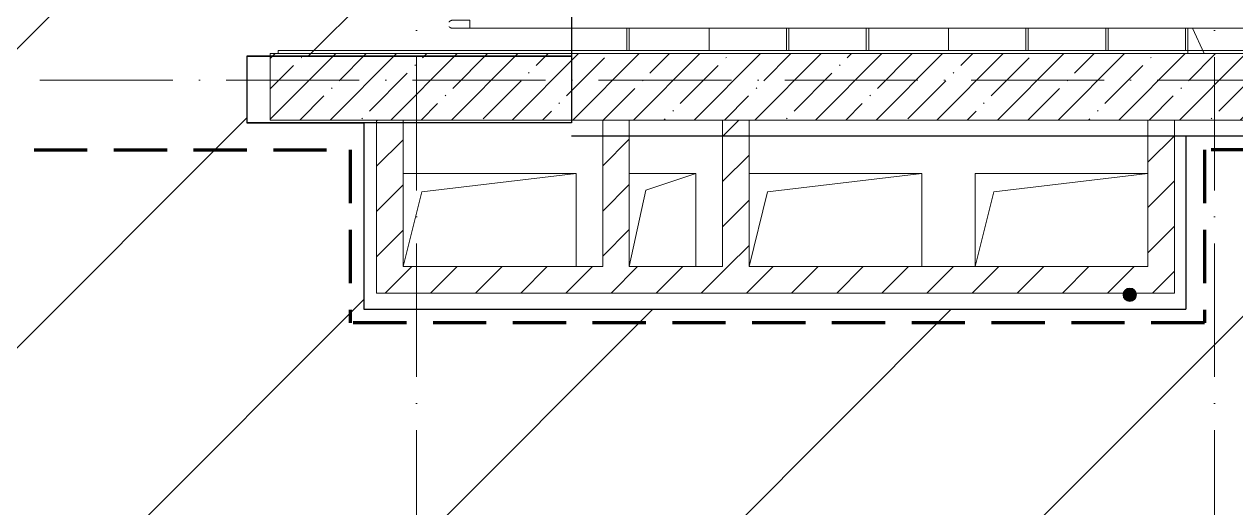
# Model space of a CAD drawing. Header units: millimetres. Extents: x -17017 to 628417, y -109036 to 199237.
# Drawn here: x 7855 to 12410, y -62021 to -60205 of the extents above; entities that cross this region are included whole.
import ezdxf

# ---------------------------------------------------------------- set-up
doc = ezdxf.new("R2010")
doc.units = ezdxf.units.MM
doc.linetypes.add('50_200_ШТРИХ_1Т_ш5_п1_п1_', pattern=[700, 500, -100, 0, -100])
doc.linetypes.add('Штриховая _2 мм - 1 мм_', pattern=[300, 200, -100])
for name, color, linetype, lineweight in [('0-1', 7, 'Continuous', 5), ('0-2', 7, 'Continuous', 9), ('Контуры', 7, 'Continuous', 9), ('Линии подступенков', 7, 'Continuous', 9), ('Линии свеса', 7, 'Continuous', 9), ('Марки вырезов', 7, 'Continuous', 9), ('Марки стен', 7, 'Continuous', 9), ('Обобщенные модели', 7, 'Continuous', 9), ('Ограждение', 7, 'Continuous', 9), ('Оси-2', 7, '50_200_ШТРИХ_1Т_ш5_п1_п1_', 9), ('Стены', 7, 'Continuous', 9), ('Стены-1', 7, 'Continuous', 13), ('стяжа', 7, 'Continuous', 30), ('Штриховка разреза-1', 7, 'Continuous', 9)]:
    doc.layers.add(name, color=color, linetype=linetype, lineweight=lineweight)
doc.layers.add('СТ-1_1', color=7, linetype='Штриховая _2 мм - 1 мм_', lineweight=90, true_color=0x888888)
doc.layers.get('0-2').off()
pattern_1 = [(45, (0, 0), (-84.8528, 84.8528), [])]

# ---------------------------------------------------------------- blocks, each defined once
blk = doc.blocks.new('ось2эт')
at = {"layer": 'Оси-2'}
for p, q in [((9329.9, -108435.9), (9329.9, -54635.1)), ((12329.9, -108435.9), (12329.9, -54635.1)), ((-12388.8, -60415.3), (18329.9, -60415.3))]:
    blk.add_line(p, q, dxfattribs=at)
blk = doc.blocks.new('AR_Отверстие прямоугольное _в плите_ - AR_Отверстие прямоугольное _в плите_-30552566-АИ2_02_План отделки стен 2-го этажа _Часть 2_')
at = {"layer": 'Обобщенные модели'}
for p, q in [((325, 175), (-325, 175)), ((-255, 105), (325, 175)), ((325, -175), (325, 175)), ((-325, -175), (-255, 105))]:
    blk.add_line(p, q, dxfattribs=at)
blk = doc.blocks.new('AR_Отверстие прямоугольное _в плите_ - AR_Отверстие прямоугольное _в плите_-V219-АИ2_02_План отделки стен 2-го этажа _Часть 2_')
at = {"layer": 'Обобщенные модели'}
for p, q in [((325, 175), (-325, 175)), ((-325, 175), (-325, -175)), ((-255, 105), (325, 175)), ((-325, -175), (-255, 105))]:
    blk.add_line(p, q, dxfattribs=at)
blk = doc.blocks.new('AR_Отверстие прямоугольное _в плите_ - AR_Отверстие прямоугольное _в плите_-30459243-АИ2_02_План отделки стен 2-го этажа _Часть 2_')
at = {"layer": 'Обобщенные модели'}
for p, q in [((125, 175), (-125, 175)), ((-62.5, 112.5), (125, 175)), ((125, -175), (125, 175)), ((-125, -175), (-62.5, 112.5))]:
    blk.add_line(p, q, dxfattribs=at)
blk = doc.blocks.new('О_Общий_Элемент поручня_Площадочный_Двухуровневый_С подрезкой_ГОСТ 8732-78 - О_Общий_Элемент поручня_Площадочный_Двухуровневый_С подрезкой_ГОСТ 8732-78-V253-АИ2_02_План отделки стен 2-го этажа _Часть 2_')
at = {"layer": 'Ограждение'}
for p, q in [((20, 40), (0, 40)), ((0, 10), (20, 10))]:
    blk.add_line(p, q, dxfattribs=at)
at = {"layer": 'Ограждение', "flags": 128}
for points in [[(20, 40), (21.8, 40), (23.6, 40), (25.4, 40), (27.2, 40), (28.9, 40), (30.7, 40), (32.4, 40), (34.2, 40), (35.9, 40), (37.5, 40), (39.2, 40), (40.8, 40), (42.4, 40), (43.9, 40), (45.4, 40), (46.9, 40), (48.3, 40), (49.7, 40), (51, 40), (52.3, 40), (53.5, 40), (54.7, 40), (55.8, 40), (56.9, 40), (57.9, 40), (58.8, 40), (59.7, 40), (60.5, 40), (61.3, 40), (61.9, 40), (62.6, 40), (63.1, 40), (63.6, 40), (64, 40), (64.3, 40), (64.6, 40), (64.8, 40), (64.9, 40), (65, 40), (65, 40)], [(65, 40), (65, 40), (64.9, 40), (64.7, 40), (64.4, 40), (64.1, 40), (63.7, 40), (63.2, 40), (62.7, 40), (62.1, 40), (61.4, 40), (60.7, 40), (59.9, 40), (59.1, 40), (58.1, 40), (57.1, 40), (56.1, 40), (55, 40), (53.8, 40), (52.6, 40), (51.4, 40), (50, 40), (48.7, 40), (47.3, 40), (45.8, 40), (44.3, 40), (42.8, 40), (41.2, 40), (39.6, 40), (38, 40), (36.3, 40), (34.6, 40), (32.9, 40), (31.2, 40), (29.4, 40), (27.6, 40), (25.9, 40), (24.1, 40), (22.3, 40), (20.5, 40), (20, 40)], [(20, 10), (21.8, 10), (23.6, 10), (25.4, 10), (27.2, 10), (28.9, 10), (30.7, 10), (32.4, 10), (34.2, 10), (35.9, 10), (37.5, 10), (39.2, 10), (40.8, 10), (42.4, 10), (43.9, 10), (45.4, 10), (46.9, 10), (48.3, 10), (49.7, 10), (51, 10), (52.3, 10), (53.5, 10), (54.7, 10), (55.8, 10), (56.9, 10), (57.9, 10), (58.8, 10), (59.7, 10), (60.5, 10), (61.3, 10), (61.9, 10), (62.6, 10), (63.1, 10), (63.6, 10), (64, 10), (64.3, 10), (64.6, 10), (64.8, 10), (64.9, 10), (65, 10), (65, 10)], [(24.1, 10), (22.3, 10), (20.5, 10)], [(65, 10), (65, 10), (64.9, 10), (64.7, 10), (64.4, 10), (64.1, 10), (63.7, 10), (63.2, 10), (62.7, 10), (62.1, 10), (61.4, 10), (60.7, 10), (59.9, 10), (59.1, 10), (58.1, 10), (57.1, 10), (56.1, 10), (55, 10), (53.8, 10), (52.6, 10), (51.4, 10), (50, 10), (48.7, 10), (47.3, 10), (45.8, 10), (44.3, 10), (42.8, 10), (41.2, 10), (39.6, 10), (38, 10), (36.3, 10), (34.6, 10), (32.9, 10), (31.2, 10), (29.4, 10), (27.6, 10), (25.9, 10), (24.6, 10)], [(65, 40), (65.6, 40), (66.2, 40), (66.8, 39.9), (67.4, 39.8), (68, 39.7), (68.6, 39.6), (69.1, 39.4), (69.7, 39.2), (70.3, 39), (70.8, 38.8), (71.4, 38.6), (71.9, 38.3), (72.5, 38), (73, 37.7), (73.5, 37.4), (74, 37), (74.4, 36.7), (74.9, 36.3)], [(77.4, 16.5), (77, 16), (76.7, 15.6), (76.3, 15.1), (75.9, 14.7), (75.5, 14.2), (75, 13.8), (74.6, 13.4), (74.1, 13.1), (73.6, 12.7), (73.1, 12.4), (72.6, 12.1), (72.1, 11.8), (71.5, 11.5), (71, 11.2), (70.4, 11), (69.9, 10.8), (69.3, 10.6), (68.7, 10.5), (68.1, 10.3), (67.5, 10.2), (67, 10.1), (66.4, 10.1), (65.8, 10), (65.2, 10), (65, 10)], [(76.2, 35), (76.6, 34.6), (76.9, 34.1), (77.3, 33.6)]]:
    blk.add_lwpolyline(points, dxfattribs=at)
blk = doc.blocks.new('О_Элемент поручня_Пристенный_Труба_ГОСТ 8732-78 - О_Элемент поручня_Пристенный_Труба_ГОСТ 8732-78-V254-АИ2_02_План отделки стен 2-го этажа _Часть 2_')
at = {"layer": 'Ограждение'}
for p, q in [((-4500, 0), (300, 0)), ((300, 0), (300, -30))]:
    blk.add_line(p, q, dxfattribs=at)
blk = doc.blocks.new('0125-Р-ОО-Ш2-АР-о_23_10_2024_rvt-1-АИ2_02_План отделки стен 2-го этажа _Часть 2_')
at = {"layer": 'Штриховка разреза-1'}
h = blk.add_hatch(dxfattribs=at)
h.set_pattern_fill('FP_1', color=256, style=0, pattern_type=2)
h.set_pattern_definition([(45, (0, 0), (-114.04925, 114.04925), []), (45, (114.05, 0), (-114.04925, 114.04925), [201.612, -40.322, 3.353, -36.97])])
h.paths.add_polyline_path([(25400, 45650), (25400, 45900), (18850, 45900), (18850, 45650), (23915, 45650)], flags=0)
h.paths.add_polyline_path([(17250, 45650), (17250, 45900), (16950, 45900), (16950, 45650)], flags=0)
h = blk.add_hatch(dxfattribs=at)
h.set_pattern_fill('FP_3', color=256, style=0, pattern_type=2)
h.set_pattern_definition(pattern_1)
h.paths.add_polyline_path([(19350, 45000), (19350, 45650), (19250, 45650), (19250, 45000)], flags=0)
h = blk.add_hatch(dxfattribs=at)
h.set_pattern_fill('FP_3', color=256, style=0, pattern_type=2)
h.set_pattern_definition(pattern_1)
h.paths.add_polyline_path([(20100, 45100), (20200, 45100), (20200, 45650), (20100, 45650)], flags=0)
h = blk.add_hatch(dxfattribs=at)
h.set_pattern_fill('FP_3', color=256, style=0, pattern_type=2)
h.set_pattern_definition(pattern_1)
h.paths.add_polyline_path([(20650, 45100), (20650, 45650), (20550, 45650), (20550, 45100)], flags=0)
h = blk.add_hatch(dxfattribs=at)
h.set_pattern_fill('FP_3', color=256, style=0, pattern_type=2)
h.set_pattern_definition(pattern_1)
h.paths.add_polyline_path([(22250, 45000), (22250, 45650), (22150, 45650), (22150, 45000)], flags=0)
h = blk.add_hatch(dxfattribs=at)
h.set_pattern_fill('FP_3', color=256, style=0, pattern_type=2)
h.set_pattern_definition(pattern_1)
h.paths.add_polyline_path([(22150, 45000), (22150, 45100), (19350, 45100), (19350, 45000), (20187, 45000)], flags=0)
at = {"layer": 'Контуры'}
for p, q in [((20200, 45995), (20200, 45912)), ((22300, 45900), (22361.4, 45900))]:
    blk.add_line(p, q, dxfattribs=at)
at = {"layer": 'Линии подступенков'}
for p, q in [((20200, 45995), (20200, 45912)), ((20500, 45995), (20500, 45912)), ((20800, 45995), (20800, 45912)), ((21100, 45995), (21100, 45912)), ((21400, 45995), (21400, 45912)), ((21700, 45995), (21700, 45912)), ((22000, 45995), (22000, 45912)), ((22300, 45995), (22300, 45900))]:
    blk.add_line(p, q, dxfattribs=at)
at = {"layer": 'Линии свеса'}
for p, q in [((20500, 45995), (20500, 45912)), ((20800, 45995), (20800, 45912)), ((21100, 45995), (21100, 45912)), ((21400, 45995), (21400, 45912)), ((21700, 45995), (21700, 45912)), ((22000, 45995), (22000, 45912)), ((22300, 45995), (22300, 45900))]:
    blk.add_line(p, q, dxfattribs=at)
at = {"layer": 'Марки вырезов'}
blk.add_line((22361.4, 45900), (22317.1, 45995), dxfattribs=at)
at = {"layer": 'Стены-1'}
for p, q in [((25400, 45900), (18850, 45900)), ((18850, 45900), (18850, 45650)), ((18850, 45650), (25400, 45650)), ((19350, 45650), (19250, 45650)), ((19250, 45650), (19250, 45000)), ((19350, 45100), (19350, 45650)), ((20200, 45650), (20100, 45650)), ((20100, 45650), (20100, 45100)), ((20200, 45100), (20200, 45650)), ((20650, 45650), (20550, 45650)), ((20550, 45650), (20550, 45100)), ((20650, 45100), (20650, 45650)), ((22250, 45650), (22150, 45650)), ((22150, 45650), (22150, 45100)), ((22250, 45000), (22250, 45650)), ((20100, 45100), (19350, 45100)), ((20550, 45100), (20200, 45100)), ((22150, 45100), (20650, 45100)), ((19250, 45000), (19350, 45000)), ((19350, 45000), (22150, 45000)), ((22150, 45000), (22250, 45000))]:
    blk.add_line(p, q, dxfattribs=at)
at = {"layer": '0-2', "rotation": 180}
for name, p in [('О_Общий_Элемент поручня_Площадочный_Двухуровневый_С подрезкой_ГОСТ 8732-78 - О_Общий_Элемент поручня_Площадочный_Двухуровневый_С подрезкой_ГОСТ 8732-78-V253-АИ2_02_План отделки стен 2-го этажа _Часть 2_', (19600, 46035)), ('О_Элемент поручня_Пристенный_Труба_ГОСТ 8732-78 - О_Элемент поручня_Пристенный_Труба_ГОСТ 8732-78-V254-АИ2_02_План отделки стен 2-го этажа _Часть 2_', (19900, 45995))]:
    blk.add_blockref(name, p, dxfattribs=at)
at = {"layer": '0-2'}
for name, p in [('AR_Отверстие прямоугольное _в плите_ - AR_Отверстие прямоугольное _в плите_-30552566-АИ2_02_План отделки стен 2-го этажа _Часть 2_', (19675, 45275)), ('AR_Отверстие прямоугольное _в плите_ - AR_Отверстие прямоугольное _в плите_-30459243-АИ2_02_План отделки стен 2-го этажа _Часть 2_', (20325, 45275)), ('AR_Отверстие прямоугольное _в плите_ - AR_Отверстие прямоугольное _в плите_-30552566-АИ2_02_План отделки стен 2-го этажа _Часть 2_', (20975, 45275)), ('AR_Отверстие прямоугольное _в плите_ - AR_Отверстие прямоугольное _в плите_-V219-АИ2_02_План отделки стен 2-го этажа _Часть 2_', (21825, 45275))]:
    blk.add_blockref(name, p, dxfattribs=at)
blk = doc.blocks.new('2ч2эт')
at = {"layer": 'Марки стен'}
h = blk.add_hatch(color=256, dxfattribs=at)
edge = h.paths.add_edge_path(flags=0)
edge.add_arc((12011.4, -61221.3), 25, 0, 360)
blk.add_circle((12011.4, -61221.3), 25, dxfattribs=at)
at = {"layer": 'СТ-1_1'}
for p, q in [((7291.9, -60677.3), (9079.9, -60677.3)), ((9079.9, -60677.3), (9079.9, -61327.3)), ((12291.9, -60677.3), (12291.9, -61327.3)), ((15217.9, -60677.3), (12291.9, -60677.3)), ((12291.9, -61327.3), (9079.9, -61327.3))]:
    blk.add_line(p, q, dxfattribs=at)
at = {"layer": 'Стены'}
for p, q in [((10120.9, -60303.3), (10120.9, -60220.3)), ((10129.9, -60220.3), (10129.9, -60303.3)), ((10720.9, -60303.3), (10720.9, -60220.3)), ((10729.9, -60220.3), (10729.9, -60303.3)), ((11020.9, -60303.3), (11020.9, -60220.3)), ((11029.9, -60220.3), (11029.9, -60303.3)), ((11620.9, -60303.3), (11620.9, -60220.3)), ((11629.9, -60220.3), (11629.9, -60303.3)), ((11920.9, -60303.3), (11920.9, -60220.3)), ((11929.9, -60220.3), (11929.9, -60303.3)), ((12220.9, -60303.3), (12220.9, -60220.3)), ((12229.9, -60220.3), (12229.9, -60303.3))]:
    blk.add_line(p, q, dxfattribs=at)
at = {"layer": 'Стены-1'}
for p, q in [((15567.9, -60303.3), (8809.9, -60303.3)), ((8809.9, -60303.3), (8809.9, -60315.3)), ((8809.9, -60315.3), (15329.9, -60315.3))]:
    blk.add_line(p, q, dxfattribs=at)
at = {"layer": 'стяжа'}
for points in [[(6812, -57175.3), (6812, -56925.3), (9912, -56925.3), (9912, -60325.3), (8692, -60325.3)], [(8692, -60325.3), (9912, -60325.3), (9912, -60575.3), (8692, -60575.3)], [(8692, -60325.3), (8692, -60575.3)], [(8692, -60575.3), (9122, -60575.3)], [(8692, -60575.3), (9132, -60575.3), (9132, -61275.3), (12222, -61275.3)], [(7012, -71285.3), (7012, -71695.3), (15592, -71695.3), (15592, -66215.3), (15192, -66215.3), (15192, -65695.3), (15592, -65695.3), (15592, -60875.3), (15362, -60875.3), (15362, -60625.3), (9912, -60625.3)], [(15362, -60625.3), (12222, -60625.3), (12222, -61275.3)]]:
    blk.add_lwpolyline(points, dxfattribs=at)
at = {"layer": '0-1'}
blk.add_blockref('0125-Р-ОО-Ш2-АР-о_23_10_2024_rvt-1-АИ2_02_План отделки стен 2-го этажа _Часть 2_', (-10070.1, -106215.3), dxfattribs=at)

msp = doc.modelspace()

# ---------------------------------------------------------------- hatches: boundary and pattern name
at = {"layer": 'стяжа'}
h = msp.add_hatch(dxfattribs=at)
h.set_pattern_fill('ANSI31', color=5, scale=250)
h.set_pattern_definition([(45, (4472.5, -59163.1), (-561.266, 561.266), [])])
h.paths.add_polyline_path([(13742, -89400.5), (12812, -89400.5), (6162, -89400.5), (6162, -89950.4), (12812, -89960.5), (12812, -94460.5), (13012, -94460.5), (13012, -94955.3), (15112, -94955.3), (15112, -94443.1), (15322, -94443.1), (15322, -94230.5), (15762, -94230.5), (15762, -90460.5), (15322, -90460.5), (15322, -89960.5), (13742, -89960.5)])
h.paths.add_polyline_path([(15592, -66215.3), (15192, -66215.3), (15192, -65695.3), (15592, -65695.3), (15592, -63285.3), (15464.5, -63285.3), (15464.5, -62800.4), (15592, -62800.4), (15592, -60875.3), (15362, -60875.3), (15362, -60625.3), (12222, -60625.3), (12222, -61275.3), (9132, -61275.3), (9132, -60575.3), (8692, -60575.3), (8692, -60325.3), (9912, -60325.3), (9912, -58904.6), (9862, -58904.6), (9862, -58299.1), (9912, -58299.1), (9912, -56925.3), (6812, -56925.3), (6812, -57175.3), (6312, -57175.3), (6062, -57175.3), (6062, -56925.3), (2562, -56925.3), (2562, -57345.3), (2042, -57345.3), (2042, -56925.3), (-2138, -56925.3), (-2138, -58005.3), (-2388, -58005.3), (-2388, -57961), (-2788, -57961), (-2788, -56925.3), (-9668, -56925.3), (-9668, -57165.3), (-9778, -57165.3), (-9778, -57376.1), (-9888, -57376.1), (-9888, -60155.3), (-9638, -60155.3), (-9638, -60655.3), (-9888, -60655.3), (-9888, -62707.2), (-9738, -62707.2), (-9738, -63240.1), (-9888, -63240.1), (-9888, -65675.3), (-9598, -65675.3), (-9598, -65925.3), (-2888, -65925.3), (-2888, -63325.3), (-2388, -63325.3), (-2388, -61148.8), (-2758, -61148.8), (-2758, -59948.8), (-2388, -59948.8), (-2388, -59705.3), (-2138, -59705.3), (-2138, -72625.3), (-2388, -72625.3), (-2388, -72225.3), (-2788, -72225.3), (-2788, -70635.3), (-2388, -70635.3), (-2388, -69135.3), (-2788, -69135.3), (-2928.7, -69135.3), (-2928.7, -66175.1), (-9833, -66175.1), (-9833, -66315.1), (-9973, -66315.1), (-9973, -68675.1), (-9723, -68675.1), (-9723, -69175.1), (-9833, -69175.1), (-9833, -69315.1), (-9973, -69315.1), (-9973, -71540.3), (-9833, -71540.3), (-9833, -71675.1), (-9723, -71675.1), (-9723, -72175.1), (-9973, -72175.1), (-9973, -77655.1), (-9723, -77655.1), (-9723, -78155.1), (-9738, -78155.1), (-9738, -78390.1), (-9973, -78390.1), (-9973, -80457.8), (-9755.8, -80457.8), (-9755.8, -80675.1), (-9723, -80675.1), (-9723, -81175.1), (-9787.7, -81175.1), (-9787.7, -81360.3), (-9973, -81360.3), (-9973, -86532.6), (-9750.6, -86532.6), (-9750.6, -86755.1), (-9723, -86755.1), (-9723, -87255.1), (-9838.3, -87255.1), (-9838.3, -87389.8), (-9973, -87389.8), (-9973, -89355.1), (-9686, -89355.1), (-9686, -89495.1), (-9973, -89495.1), (-9973, -89703.9), (-9853.5, -89703.9), (-9853.5, -89945.4), (-9723, -89945.4), (-9723, -90445.4), (-9973, -90445.4), (-9973, -94375.1), (-9723, -94375.1), (-9723, -94625.1), (-7673, -94625.1), (-7673, -94145.1), (-3003, -94145.1), (-3003, -92615.1), (-2388, -92615.1), (-2388, -91955.4), (-2138, -91955.4), (-2138, -94925.3), (2042, -94925.3), (2042, -94365.3), (2562, -94365.3), (2562, -94625.3), (5572, -94625.3), (5572, -94285.3), (6162, -94285.3), (6162, -92315.3), (6162, -91180.3), (6162, -89960.6), (6154.9, -89960.6), (2562, -89950.4), (2562, -90475.4), (2042, -90475.4), (2042, -89950.4), (2042, -89945.4), (2201, -89945.4), (2201, -87175.4), (2042, -87175.4), (2042, -85985.4), (1200.5, -85985.4), (1200.5, -77695.3), (2042, -77695.3), (2178.2, -77695.3), (2178.2, -72220.3), (2042, -72220.3), (2042, -71695.3), (2042, -71690.3), (2562, -71690.3), (2562, -71882.4), (5852, -71882.4), (5852, -71690.3), (5852, -71421.7), (6562, -71421.7), (6562, -71285.3), (7012, -71285.3), (7012, -71695.3), (15592, -71695.3)])
h.paths.add_polyline_path([(7012, -69615.3), (6562, -69615.3), (6562, -69446.8), (6102, -69446.8), (6102, -63155.3), (6562, -63155.3), (6562, -58775.3), (6812, -58775.3), (6812, -60325.3), (7112, -60325.3), (7112, -60575.3), (7112, -60825.3), (7112, -62175.3), (6812, -62175.3), (6812, -63055.3), (7012, -63055.3)], flags=16)
h.paths.add_polyline_path([(2562, -66200.3), (2042, -66200.3), (2042, -65675.3), (2042, -65670.3), (2562, -65670.3)], flags=16)
h.paths.add_polyline_path([(-2138, -74325.3), (-2138, -84740.1), (-2388, -84740.1), (-2388, -84500.1), (-2798, -84500.1), (-2798, -84000.1), (-2388, -84000.1), (-2388, -82235.1), (-2968, -82235.1), (-2968, -80395.1), (-2388, -80395.1), (-2388, -78605.3), (-2918, -78605.3), (-2918, -74465.3), (-2388, -74465.3), (-2388, -74325.3)], flags=16)
h.paths.add_polyline_path([(2562, -60695.3), (2042, -60695.3), (2042, -60170.3), (2562, -60170.3)], flags=16)
h.paths.add_polyline_path([(-2138, -86440.1), (-2138, -86640.1), (-2138, -90775.4), (-2388, -90775.4), (-2388, -90475.4), (-2658, -90475.4), (-2758, -90475.4), (-2758, -89495.1), (-8616, -89495.1), (-8616, -89355.1), (-3003, -89355.1), (-3003, -87055.1), (-2703, -87055.1), (-2703, -86640.1), (-2388, -86640.1), (-2388, -86440.1)], flags=16)
h.paths.add_polyline_path([(-2138, -89950.4), (-2658, -89950.4), (-2658, -89945.4), (-2138, -89945.4)], flags=0)

# ---------------------------------------------------------------- block references
for name in ['ось2эт', '2ч2эт']:
    msp.add_blockref(name, (0, 0), dxfattribs=at)

doc.saveas('drawing.dxf')
